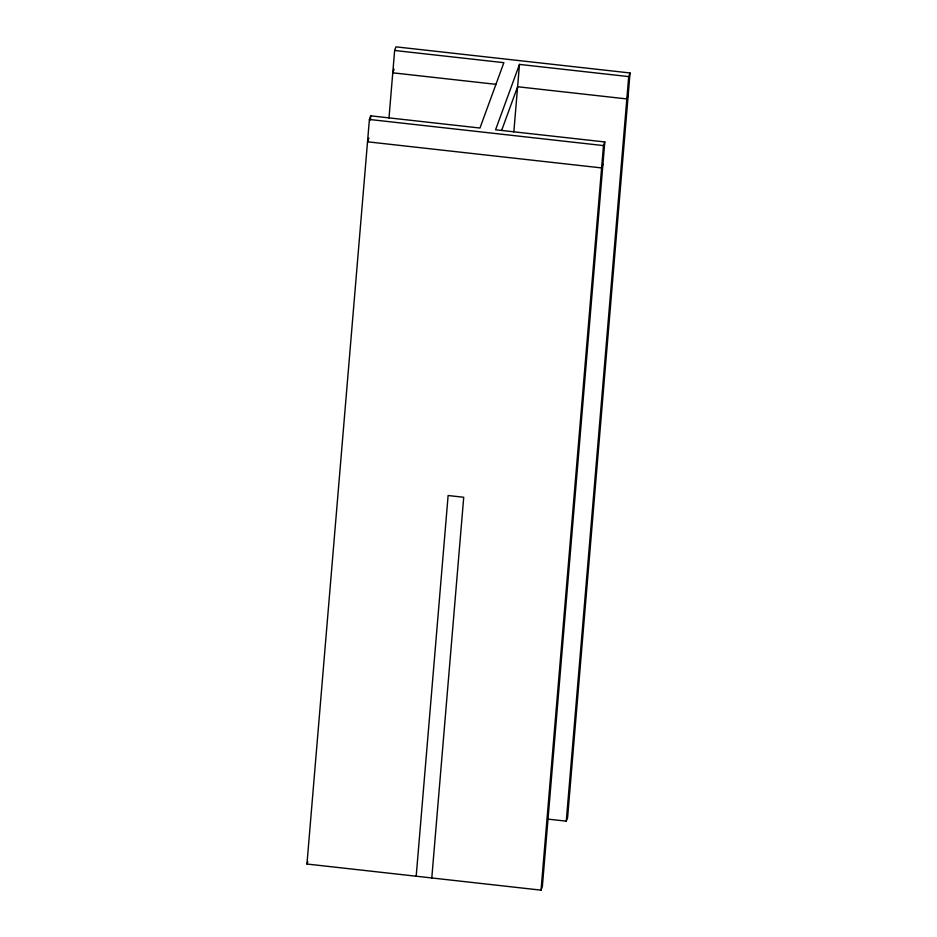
<?xml version="1.0" encoding="UTF-8"?>
<svg xmlns="http://www.w3.org/2000/svg" width="937" height="937" viewBox="0 0 937 937"><rect width="100%" height="100%" fill="white"/><g stroke="black" fill="none" stroke-linecap="round" stroke-linejoin="round"><path stroke-width="1.41" d="M394.641 50.481L395.964 46.85L630.051 72.969L628.715 76.6L519.485 64.407L495.568 129.774L604.798 141.956L542.359 886.519L541.036 890.15L306.949 864.031L369.401 119.467L370.724 115.837L479.955 128.029L503.872 62.674L394.641 50.481L388.984 117.957M370.373 120.03L370.724 115.837M416.192 876.224L448.12 495.521L463.721 497.266L431.793 877.957M513.827 131.883L519.485 64.407M541.036 890.15L603.475 145.586L604.798 141.956M547.595 819.079L566.276 821.163L628.715 76.6M630.051 72.969L567.599 817.532L566.276 821.163M368.85 138.172L367.527 141.803L601.601 167.922L602.924 164.291M394.102 69.186L392.767 72.817L496.259 84.365M501.67 130.325L517.611 86.743L626.841 98.935L628.177 95.305M306.949 864.031L307.84 861.607M369.401 119.467L603.475 145.586"/></g></svg>
